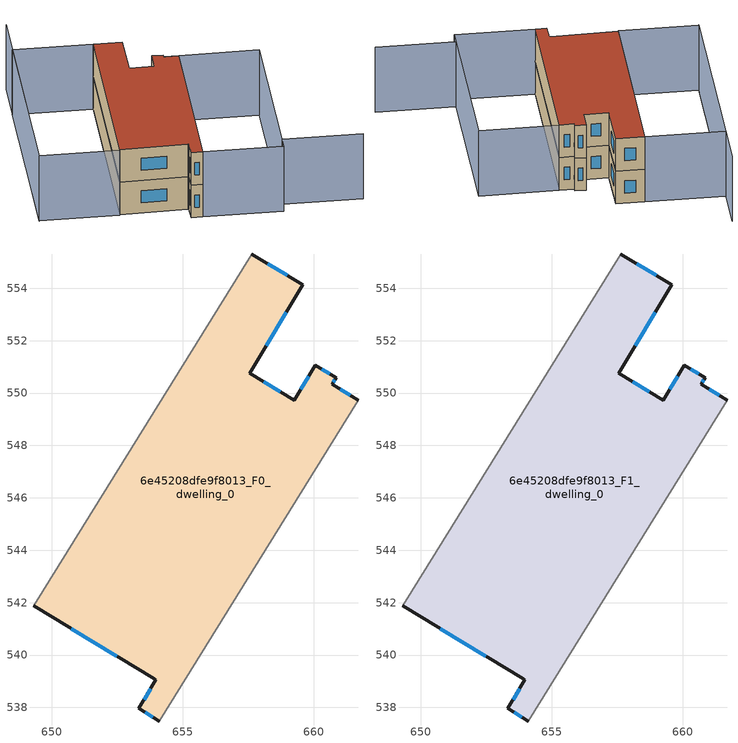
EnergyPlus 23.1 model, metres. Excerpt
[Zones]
6e45208dfe9f8013_F0_dwelling_0
 floor ground (EU_floor_Construction): 659.58,554.13 657.54,550.76 659.25,549.73 660.05,551.06 660.84,550.58 660.7,550.33 661.7,549.73 654.1,537.48 653.31,537.96 653.97,539.05 653.9,539.09 649.29,541.88 657.63,555.31 z0
 wall outside (EU_wall_Construction): 661.7,549.73 660.7,550.33 660.84,550.58 660.05,551.06 659.25,549.73 657.54,550.76 659.58,554.13 657.63,555.31 / 649.29,541.88 653.9,539.09 653.97,539.05 653.31,537.96 654.1,537.48 z0:3
 wall adiabatic (EU_wall_Construction): 654.1,537.48 661.7,549.73 / 657.63,555.31 649.29,541.88 z0:3
 window (EU_Window_Construction): 660.74,550.41 660.8,550.5 / 661.39,549.92 661.01,550.14 / 653.55,537.81 653.85,537.63 / 653.76,538.71 653.51,538.3 / 650.73,541.01 652.47,539.96 / 658.97,554.5 658.24,554.94 / 658.18,551.81 658.95,553.08 / 658.72,550.05 658.08,550.44 / 659.8,550.64 659.5,550.14 / 660.6,550.73 660.3,550.91 z0.93:2.07
6e45208dfe9f8013_F1_dwelling_0
 floor to 6e45208dfe9f8013_F0_dwelling_0 (EU_floor_Construction): 659.58,554.13 657.54,550.76 659.25,549.73 660.05,551.06 660.84,550.58 660.7,550.33 661.7,549.73 654.1,537.48 653.31,537.96 653.97,539.05 653.9,539.09 649.29,541.88 657.63,555.31 z3
 wall outside (EU_wall_Construction): 661.7,549.73 660.7,550.33 660.84,550.58 660.05,551.06 659.25,549.73 657.54,550.76 659.58,554.13 657.63,555.31 / 649.29,541.88 653.9,539.09 653.97,539.05 653.31,537.96 654.1,537.48 z3:6
 wall adiabatic (EU_wall_Construction): 654.1,537.48 661.7,549.73 / 657.63,555.31 649.29,541.88 z3:6
 window (EU_Window_Construction): 660.74,550.41 660.8,550.5 / 661.39,549.92 661.01,550.14 / 653.55,537.81 653.85,537.63 / 653.76,538.71 653.51,538.3 / 650.73,541.01 652.47,539.96 / 658.97,554.5 658.24,554.94 / 658.18,551.81 658.95,553.08 / 658.72,550.05 658.08,550.44 / 659.8,550.64 659.5,550.14 / 660.6,550.73 660.3,550.91 z3.93:5.07
 roof outside (EU_roof_Construction): 654.1,537.48 661.7,549.73 660.7,550.33 660.84,550.58 660.05,551.06 659.25,549.73 657.54,550.76 659.58,554.13 657.63,555.31 649.29,541.88 653.9,539.09 653.97,539.05 653.31,537.96 z6
shading: 665.51,531.6 660.07,534.97 / 654.19,561.9 643.78,545.13 / 654.1,537.48 661.72,549.75 / 661.72,549.75 667.15,546.38 / 667.15,546.38 659.53,534.11 / 659.53,534.11 654.1,537.48 / 657.63,555.31 649.25,541.81 / 649.25,541.81 643.82,545.19 / 643.82,545.19 652.2,558.69 / 652.2,558.69 657.63,555.31 z0:6
[Building]
EU S2 Campaign: North Axis=0; Terrain=City; Solar Distribution=FullExterior
[Site:Location]
Montreal-Trudeau.Intl.AP: Latitude=45.4667; Longitude=-73.75; Time Zone=-5; Elevation=36
[SizingPeriod:WeatherFileDays]
AnnualSizingPeriod: Begin Month=1; Begin Day of Month=1; End Month=12; End Day of Month=31; Day of Week for Start Day=Monday; Use Weather File Daylight Saving Period=No; Use Weather File Rain and Snow Indicators=No
[MATERIAL]
EU_InternalMass_Material: Roughness=MediumRough; Thickness=0.1; Conductivity=1; Density=1800; Specific Heat=900; Thermal Absorptance=0.9; Solar Absorptance=0.7; Visible Absorptance=0.7
[MATERIAL:NOMASS] Roughness=MediumRough; Thermal Absorptance=0.9; Solar Absorptance=0.7; Visible Absorptance=0.7
Name | Thermal Resistance
EU_wall_NoMass; EU_floor_NoMass | 1.51479
EU_roof_NoMass | 2.84114
[WINDOWMATERIAL:SIMPLEGLAZINGSYSTEM]
EU_Window_SimpleGlazing: UFactor=3.53504; Solar Heat Gain Coefficient=0.8; Visible Transmittance=0.8
[CONSTRUCTION]
EU_wall_Construction: EU_wall_NoMass
EU_roof_Construction: EU_roof_NoMass
EU_floor_Construction: EU_floor_NoMass
EU_Window_Construction: EU_Window_SimpleGlazing
EU_InternalMass_Construction: EU_InternalMass_Material
[ZONE] Type=1; Multiplier=1; Ceiling Height=autocalculate; Floor Area=autocalculate; Part of Total Floor Area=Yes
Name | Volume
6e45208dfe9f8013_F0_dwelling_0 | 267.372
6e45208dfe9f8013_F1_dwelling_0 | 267.374
[INTERNALMASS] Construction=EU_InternalMass_Construction; Surface Area=89.1244
Name | Zone or ZoneList
6e45208dfe9f8013_F0_dwelling_0_EU_InternalMass | 6e45208dfe9f8013_F0_dwelling_0
6e45208dfe9f8013_F1_dwelling_0_EU_InternalMass | 6e45208dfe9f8013_F1_dwelling_0
[OTHEREQUIPMENT] Fuel Type=Electricity; Design Level Calculation Method=Watts/Area; Power per Zone Floor Area=1; Fraction Latent=0; Fraction Radiant=0; Fraction Lost=0; Carbon Dioxide Generation Rate=0; EndUse Subcategory=EU_Step8_InternalGains
Name | Zone or ZoneList or Space or SpaceList | Schedule
EU_Step8_InternalGain_6e45208dfe9f8013_F0_dwelling_0_f000 | 6e45208dfe9f8013_F0_dwelling_0 | EU_Step8_GainSchedule_6e45208dfe9f8013_F0_dwelling_0_f000
EU_Step8_InternalGain_6e45208dfe9f8013_F1_dwelling_0_f000 | 6e45208dfe9f8013_F1_dwelling_0 | EU_Step8_GainSchedule_6e45208dfe9f8013_F1_dwelling_0_f000
[ZONEVENTILATION:DESIGNFLOWRATE] Schedule=EU_AlwaysOn; Design Flow Rate Calculation Method=AirChanges/Hour; Air Changes per Hour=0.775154; Ventilation Type=Natural; Fan Pressure Rise=0; Fan Total Efficiency=1; Constant Term Coefficient=1; Temperature Term Coefficient=0; Velocity Term Coefficient=0; Velocity Squared Term Coefficient=0; Minimum Indoor Temperature=-100; Maximum Indoor Temperature=100; Delta Temperature=-100; Minimum Outdoor Temperature=-100; Maximum Outdoor Temperature=100; Maximum Wind Speed=40
Name | Zone or ZoneList or Space or SpaceList
EU_ConstantAir_6e45208dfe9f8013_F0_dwelling_0 | 6e45208dfe9f8013_F0_dwelling_0
EU_ConstantAir_6e45208dfe9f8013_F1_dwelling_0 | 6e45208dfe9f8013_F1_dwelling_0
[HVACTEMPLATE:THERMOSTAT] Constant Heating Setpoint=20; Constant Cooling Setpoint=50
EU_HeatOnly_6e45208dfe9f8013_F0_dwelling_0; EU_HeatOnly_6e45208dfe9f8013_F1_dwelling_0
[HVACTEMPLATE:ZONE:IDEALLOADSAIRSYSTEM] System Availability Schedule=EU_AlwaysOn; Maximum Heating Supply Air Temperature=50; Minimum Cooling Supply Air Temperature=13; Maximum Heating Supply Air Humidity Ratio=0.0156; Minimum Cooling Supply Air Humidity Ratio=0.0077; Heating Limit=NoLimit; Cooling Limit=NoLimit; Heating Availability Schedule=EU_AlwaysOn; Cooling Availability Schedule=EU_CoolingOff; Dehumidification Control Type=ConstantSensibleHeatRatio; Cooling Sensible Heat Ratio=0.7; Dehumidification Setpoint=60; Humidification Control Type=None; Humidification Setpoint=30; Outdoor Air Method=None; Outdoor Air Flow Rate per Person=0.00944; Outdoor Air Flow Rate per Zone Floor Area=0; Outdoor Air Flow Rate per Zone=0; Demand Controlled Ventilation Type=None; Outdoor Air Economizer Type=NoEconomizer; Heat Recovery Type=None; Sensible Heat Recovery Effectiveness=0.7; Latent Heat Recovery Effectiveness=0.65
Name | Template Thermostat
6e45208dfe9f8013_F0_dwelling_0 | EU_HeatOnly_6e45208dfe9f8013_F0_dwelling_0
6e45208dfe9f8013_F1_dwelling_0 | EU_HeatOnly_6e45208dfe9f8013_F1_dwelling_0
[SIZING:ZONE] Zone Cooling Design Supply Air Temperature Input Method=SupplyAirTemperature; Zone Cooling Design Supply Air Temperature=13; Zone Heating Design Supply Air Temperature Input Method=SupplyAirTemperature; Zone Heating Design Supply Air Temperature=50; Zone Cooling Design Supply Air Humidity Ratio=0.008; Zone Heating Design Supply Air Humidity Ratio=0.008; Cooling Design Air Flow Method=DesignDay; Cooling Design Air Flow Rate=0; Cooling Minimum Air Flow per Zone Floor Area=0.000762; Cooling Minimum Air Flow=0; Cooling Minimum Air Flow Fraction=0.2; Heating Design Air Flow Method=DesignDay; Heating Design Air Flow Rate=0; Heating Maximum Air Flow per Zone Floor Area=0.002032; Heating Maximum Air Flow=0.141576; Heating Maximum Air Flow Fraction=0.3; Account for Dedicated Outdoor Air System=No; Dedicated Outdoor Air System Control Strategy=NeutralSupplyAir; Dedicated Outdoor Air Low Setpoint Temperature for Design=autosize; Dedicated Outdoor Air High Setpoint Temperature for Design=autosize; Zone Load Sizing Method=Sensible Load Only No Latent Load; Zone Latent Cooling Design Supply Air Humidity Ratio Input Method=HumidityRatioDifference; Zone Cooling Design Supply Air Humidity Ratio Difference=0.005; Zone Latent Heating Design Supply Air Humidity Ratio Input Method=HumidityRatioDifference; Zone Humidification Design Supply Air Humidity Ratio Difference=0.005
6e45208dfe9f8013_F0_dwelling_0; 6e45208dfe9f8013_F1_dwelling_0
[SCHEDULE:CONSTANT]
Name | Hourly Value
EU_AlwaysOn | 1
EU_CoolingOff | 0
[SCHEDULE:FILE] Column Number=1; Rows to Skip at Top=0; Number of Hours of Data=8760; Column Separator=Comma; Interpolate to Timestep=No; Minutes per Item=60; Adjust Schedule for Daylight Savings=Yes
Name | File
EU_Step8_GainSchedule_6e45208dfe9f8013_F0_dwelling_0_f000 | ../../schedules/6e45208dfe9f8013/6e45208dfe9f8013_F0_dwelling_0_f000_gain.csv
EU_Step8_GainSchedule_6e45208dfe9f8013_F1_dwelling_0_f000 | ../../schedules/6e45208dfe9f8013/6e45208dfe9f8013_F1_dwelling_0_f000_gain.csv
